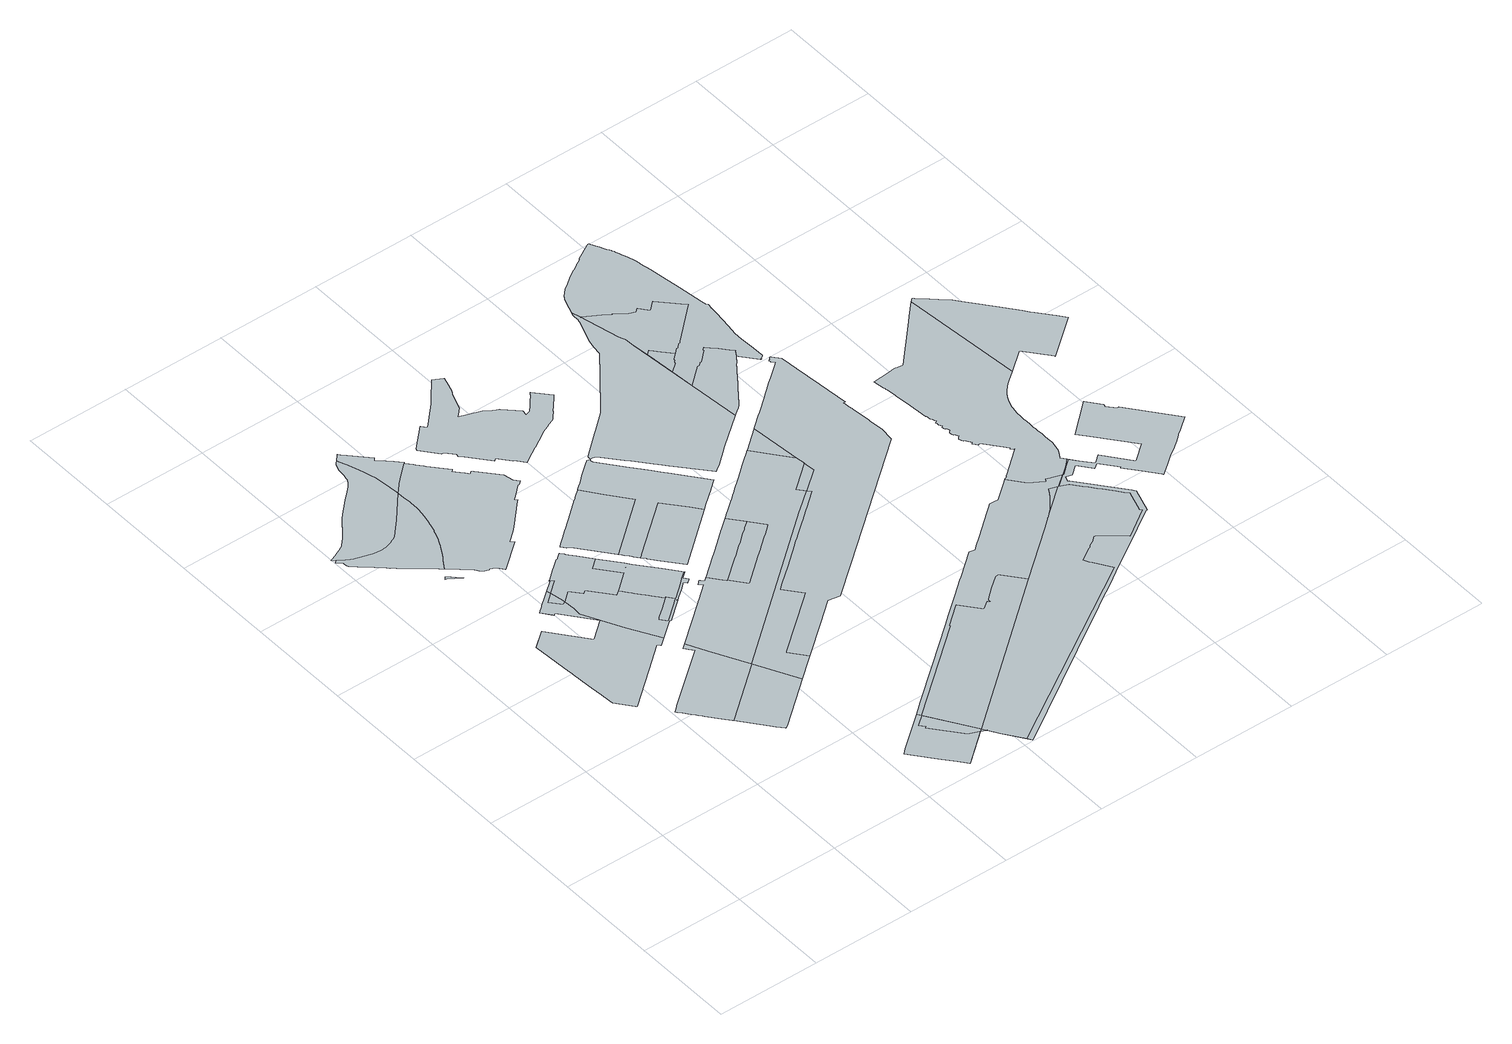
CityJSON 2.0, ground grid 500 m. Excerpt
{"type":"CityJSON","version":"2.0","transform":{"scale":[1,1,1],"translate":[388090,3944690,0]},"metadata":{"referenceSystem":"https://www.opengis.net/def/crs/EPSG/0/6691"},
"CityObjects":{
"object1":{"type":"GenericCityObject","attributes":{"function":"25","validFromType":"1","custodian":"中央区","notificationNumber":"中央区告示第72号","prefecture":"13","city":"13100"},"geometry":[{"type":"MultiSurface","lod":"1","boundaries":[[[0,1,2,3,4,5,6,7,8]]]}]},
"object2":{"type":"GenericCityObject","attributes":{"function":"5","validFromType":"1","custodian":"東京都","notificationNumber":"東京都告示第1025号","prefecture":"13","city":"13100","floorAreaRate":2},"geometry":[{"type":"MultiSurface","lod":"1","boundaries":[[[0,1,2,3,4,5,6,7,8]]]}]},
"object3":{"type":"GenericCityObject","attributes":{"function":"10","validFromType":"1","custodian":"東京都","notificationNumber":"東京都告示第1025号","prefecture":"13","city":"13100","floorAreaRate":5},"geometry":[{"type":"MultiSurface","lod":"1","boundaries":[[[9,10,11,12,13,14,15,16,17,18,19,20,21,22,23,24,25,26,27,28,29,30,31,32,33,34,35,36,37,38,39,40,41,42,43,44,45,46,47,48,49,50,51,52,53,54,55,56,57,58,59,60,61,62,63,64,65,66,67,68,69,70,71,72,73,74,75,76,77,78,79,80,81,82,83,84,85,86,87,88,89,90,91,92,93,94,95,96,97,98,99,100,101,102,103,104,105,106,107,108,109]]]}]},
"object4":{"type":"GenericCityObject","attributes":{"function":"11","validFromType":"1","custodian":"東京都","notificationNumber":"東京都告示第1025号","prefecture":"13","city":"13100","floorAreaRate":4},"geometry":[{"type":"MultiSurface","lod":"1","boundaries":[[[110,111,112,113,114,115,116,117,118,119,120,121,122,123,124,125,126,127,128,129,130,131,132,133,134,135,136,137,138,139,140,141,142,143,144,145,146,147,148,149,150,151]]]}]},
"object5":{"type":"GenericCityObject","attributes":{"function":"24","validFromType":"1","custodian":"中央区","notificationNumber":"中央区告示第72号","prefecture":"13","city":"13100"},"geometry":[{"type":"MultiSurface","lod":"1","boundaries":[[[142,143,144,145,146,152,153,151,110,111,112,113,114,115,116,117,119,120,122,123,124,126,127,128,129,130,131,132,133,134,135,136,137,138,139,140,141]]]}]},
"object6":{"type":"GenericCityObject","attributes":{"function":"24","validFromType":"1","custodian":"中央区","notificationNumber":"中央区告示第72号","prefecture":"13","city":"13100"},"geometry":[{"type":"MultiSurface","lod":"1","boundaries":[[[154,155,156,157,158,159,160,161,162,163,164,165,166,167,168,169,170,171,172,173,174,175,176]]]}]},
"object7":{"type":"GenericCityObject","attributes":{"function":"10","validFromType":"1","custodian":"東京都","notificationNumber":"東京都告示第1025号","prefecture":"13","city":"13100","floorAreaRate":5},"geometry":[{"type":"MultiSurface","lod":"1","boundaries":[[[154,155,156,157,158,159,160,161,162,163,164,165,166,167,168,169,170,171,172,173,174,175,176]]]}]},
"object8":{"type":"GenericCityObject","attributes":{"function":"10","validFromType":"1","custodian":"東京都","notificationNumber":"東京都告示第1025号","prefecture":"13","city":"13100","floorAreaRate":6},"geometry":[{"type":"MultiSurface","lod":"1","boundaries":[[[177,178,179,180,181,182,183,184,185,186,187,188,189,190,191,192,193,194,195,196,197,198,199,200,201,202,203,204,205,206,207,208,209,210,211,212,213,214,215,216,217,218,219,220,221,222,223,224,225,226,227,228,229,230,231,232,233,234,235,236,80,79,78,77,76,75,74,73,72,71,70,69,68,67,66,65,64,63,62,61,60,59,58,57,56,55,54,53,52,51,50,49,48,47,46,45,44,43,42,41,40,39,38,37,36,35,34,33]]]}]},
"object9":{"type":"GenericCityObject","attributes":{"function":"10","validFromType":"1","custodian":"東京都","notificationNumber":"東京都告示第1025号","prefecture":"13","city":"13100","floorAreaRate":5},"geometry":[{"type":"MultiSurface","lod":"1","boundaries":[[[176,175,237,238,239,240,241,242,243,244,245]]]}]},
"object10":{"type":"GenericCityObject","attributes":{"function":"24","validFromType":"1","custodian":"中央区","notificationNumber":"中央区告示第72号","prefecture":"13","city":"13100"},"geometry":[{"type":"MultiSurface","lod":"1","boundaries":[[[176,175,237,238,239,240,241,242,243,244,245]]]}]},
"object11":{"type":"GenericCityObject","attributes":{"function":"5","validFromType":"1","custodian":"東京都","notificationNumber":"東京都告示第1025号","prefecture":"13","city":"13100","floorAreaRate":4},"geometry":[{"type":"MultiSurface","lod":"1","boundaries":[[[152,153,151,150,149,148,147]]]}]},
"object12":{"type":"GenericCityObject","attributes":{"function":"5","validFromType":"1","custodian":"東京都","notificationNumber":"東京都告示第1025号","prefecture":"13","city":"13100","floorAreaRate":4},"geometry":[{"type":"MultiSurface","lod":"1","boundaries":[[[246,247,248,249,250,251,252,253,254,255,256,257,258,259,260,261,262,263,151,153,152,147,264,265,266,267,268,269,270,271,272,273]]]}]},
"object13":{"type":"GenericCityObject","attributes":{"function":"25","validFromType":"1","custodian":"江東区","notificationNumber":"江東区告示第157号","prefecture":"13","city":"13100"},"geometry":[{"type":"MultiSurface","lod":"1","boundaries":[[[274,275,276,277,278,279,280,281,282,283,284,285,286]]]}]},
"object14":{"type":"GenericCityObject","attributes":{"function":"12","validFromType":"1","custodian":"東京都","notificationNumber":"不明","prefecture":"13","city":"13100","floorAreaRate":2},"geometry":[{"type":"MultiSurface","lod":"1","boundaries":[[[274,275,276,277,278,279,280,287]]]}]},
"object15":{"type":"GenericCityObject","attributes":{"function":"11","validFromType":"1","custodian":"東京都","notificationNumber":"東京都告示第1025号","prefecture":"13","city":"13100","floorAreaRate":4},"geometry":[{"type":"MultiSurface","lod":"1","boundaries":[[[263,262,261,288,289,290,291,292,110,151]],[[268,267,266,265,264,147,146,145,144,143,142,141,293,294,295,296,297,298,299,300,301,302,303,304,305,306,307,308,309,310,311,312,313,314,315,316,317,318,319,320,321,322,323,324,325,326,327,328,329,330,331,332,333,334,335,336,337,338,339,269]]]}]},
"object16":{"type":"GenericCityObject","attributes":{"function":"6","validFromType":"1","custodian":"東京都","notificationNumber":"東京都告示第340号","prefecture":"13","city":"13100","floorAreaRate":4},"geometry":[{"type":"MultiSurface","lod":"1","boundaries":[[[340,341,328,327,326,325,324,323,322,321,320]]]}]},
"object17":{"type":"GenericCityObject","attributes":{"function":"24","validFromType":"1","custodian":"中央区","notificationNumber":"中央区告示第72号","prefecture":"13","city":"13100"},"geometry":[{"type":"MultiSurface","lod":"1","boundaries":[[[294,295,296,297,298,299,300,301,302,303,304,305,306,307,308,309,310,311,342,343,344,345,273,246,247,248,249,250,251,252,253,254,255,256,257,258,259,260,261,288,289,290,291,292,110,151,153,152,146,145,144,143,142,141]]]}]},
"object18":{"type":"GenericCityObject","attributes":{"function":"10","validFromType":"1","custodian":"東京都","notificationNumber":"東京都告示第1025号","prefecture":"13","city":"13100","floorAreaRate":5},"geometry":[{"type":"MultiSurface","lod":"1","boundaries":[[[346,347,348,349,350,351,352,353,354,355,356,357,358,359,360,361,362,363,364,365,33,32,31,30,29,28,27,26,25,24,23,22,21,20,19,18,17,16,15,14,13,12,11,10,9,109,366,367,368,369,370,371,372,373,374,375,376,377,378,379,380,381,382,383,384,385,386,387,388,389,390,391]]]}]},
"object19":{"type":"GenericCityObject","attributes":{"function":"10","validFromType":"1","custodian":"東京都","notificationNumber":"東京都告示第1025号","prefecture":"13","city":"13100","floorAreaRate":6},"geometry":[{"type":"MultiSurface","lod":"1","boundaries":[[[392,393,394,395,396,397,398,399,400,401,402,403,188,187,186,185,184,183,182,181,180,179,178,177,33,365,364,363,362,404]]]}]},
"object20":{"type":"GenericCityObject","attributes":{"function":"24","validFromType":"3","custodian":"江東区","notificationNumber":"江東区告示第184号","prefecture":"13","city":"13100"},"geometry":[{"type":"MultiSurface","lod":"1","boundaries":[[[286,285,284,283,282,281,287]]]}]},
"object21":{"type":"GenericCityObject","attributes":{"function":"10","validFromType":"1","custodian":"東京都","notificationNumber":"東京都告示第340号","prefecture":"13","city":"13100","floorAreaRate":5},"geometry":[{"type":"MultiSurface","lod":"1","boundaries":[[[405,406,407,408,409,410,411,271,270,269,339,338,337,336,335,334,333,332,331,330,329,328,341,340,320,319,318,317,316,315,314,313,312,412]]]}]},
"object22":{"type":"GenericCityObject","attributes":{"function":"11","validFromType":"1","custodian":"東京都","notificationNumber":"東京都告示第1025号","prefecture":"13","city":"13100","floorAreaRate":4},"geometry":[{"type":"MultiSurface","lod":"1","boundaries":[[[342,343,344,345,273,272,271,411,410,409,408,407,406,405,412]]]}]},
"object23":{"type":"GenericCityObject","attributes":{"function":"24","validFromType":"3","custodian":"江東区","notificationNumber":"江東区告示第184号","prefecture":"13","city":"13100"},"geometry":[{"type":"MultiSurface","lod":"1","boundaries":[[[287,281,413]]]}]},
"object24":{"type":"GenericCityObject","attributes":{"function":"6","validFromType":"1","custodian":"東京都","notificationNumber":"東京都告示第1025号","prefecture":"13","city":"13100","floorAreaRate":4},"geometry":[{"type":"MultiSurface","lod":"1","boundaries":[[[414,415,416,417,418,419,420,421,422,423,424,425,426,427,428,429,430,431,432,433,434]]]}]},
"object25":{"type":"GenericCityObject","attributes":{"function":"6","validFromType":"1","custodian":"東京都","notificationNumber":"東京都告示第1025号","prefecture":"13","city":"13100","floorAreaRate":4},"geometry":[{"type":"MultiSurface","lod":"1","boundaries":[[[435,436,437,438,439,440,441,442,443,444]]]}]},
"object26":{"type":"GenericCityObject","attributes":{"function":"10","validFromType":"1","custodian":"東京都","notificationNumber":"東京都告示第1025号","prefecture":"13","city":"13100","floorAreaRate":5},"geometry":[{"type":"MultiSurface","lod":"1","boundaries":[[[445,446,447,448,449,450,451,452,453,454,455,456,457,458,459,460,461,462,463,464,465,466,176,245,467,468]]]}]},
"object27":{"type":"GenericCityObject","attributes":{"function":"24","validFromType":"1","custodian":"中央区","notificationNumber":"中央区告示第72号","prefecture":"13","city":"13100"},"geometry":[{"type":"MultiSurface","lod":"1","boundaries":[[[469,470,471,472,473,474,475,476,477,478,479,480,481,482,483,484,485,486,487,416,417,418,419,420,421,422,423,424,425,426,427,428,429,430,431,432,433,434,488,489,490,491,492,493,494,495,439,440,441,442,443,444,496,497,498,499,500,501,502,503,504,505,506,507,508,509,510,511,512,513,514,515,516,517,518]]]}]},
"object28":{"type":"GenericCityObject","attributes":{"function":"11","validFromType":"1","custodian":"東京都","notificationNumber":"東京都告示第1025号","prefecture":"13","city":"13100","floorAreaRate":4},"geometry":[{"type":"MultiSurface","lod":"1","boundaries":[[[519,520,521,522,523,524,525,526,527,528,529,530,531,532,533,534,535,536,537]]]}]},
"object29":{"type":"GenericCityObject","attributes":{"function":"10","validFromType":"1","custodian":"東京都","notificationNumber":"東京都告示第1025号","prefecture":"13","city":"13100","floorAreaRate":5},"geometry":[{"type":"MultiSurface","lod":"1","boundaries":[[[538,539,540,541,542,543,544,545,546,547,548,549,550,551,552,553,554,555,556,519,537,557,558,559,560,561,562,563,564,565,566,567,568,569,528,527,526,570,571,572,573,574,575,576,577,578,579,580,581,582,156,155,154,176,466,465,464,583,584,585,586]]]}]},
"object30":{"type":"GenericCityObject","attributes":{"function":"24","validFromType":"1","custodian":"中央区","notificationNumber":"中央区告示第72号","prefecture":"13","city":"13100"},"geometry":[{"type":"MultiSurface","lod":"1","boundaries":[[[466,465,587,588,589,590,539,540,541,542,543,544,545,546,547,548,549,550,551,552,553,554,555,556,519,520,521,522,523,524,525,526,570,571,572,573,574,575,576,577,578,579,580,581,582,156,155,154,176]]]}]},
"object31":{"type":"GenericCityObject","attributes":{"function":"10","validFromType":"1","custodian":"東京都","notificationNumber":"東京都告示第1025号","prefecture":"13","city":"13100","floorAreaRate":6},"geometry":[{"type":"MultiSurface","lod":"1","boundaries":[[[591,592,593,594,595,596,478,479,480,481,482,483,484,485,486,487,416,415,414,434,488,489,490,491,492,493,494,495,439,438,437,436,435,444,496,497,498,597,598,599,504,505,506,507,508,509]]]}]},
"object32":{"type":"GenericCityObject","attributes":{"function":"5","validFromType":"1","custodian":"東京都","notificationNumber":"東京都告示第1025号","prefecture":"13","city":"13100","floorAreaRate":4},"geometry":[{"type":"MultiSurface","lod":"1","boundaries":[[[569,568,567,566,565,564,563,562,561,560,559,558,557,537,536,535,534,533,532,531,530,529,528]]]}]},
"object33":{"type":"GenericCityObject","attributes":{"function":"24","validFromType":"3","custodian":"江東区","notificationNumber":"江東区告示第184号","prefecture":"13","city":"13100"},"geometry":[{"type":"MultiSurface","lod":"1","boundaries":[[[600,601,602,603,604,605,606,607,608,609,610,611,612,613,614,615,616,617,618,619,620,621,622,286,287,623]]]}]},
"object34":{"type":"GenericCityObject","attributes":{"function":"10","validFromType":"1","custodian":"東京都","notificationNumber":"東京都告示第1025号","prefecture":"13","city":"13100","floorAreaRate":5},"geometry":[{"type":"MultiSurface","lod":"1","boundaries":[[[624,625,626,627,628,629,630,631,632,633,634,635,636,637,638,639,640,641,642,643,644,645,646,647,648,649,650,651,652,653,654,655,656,657,658,659,660,661,662,663,664,665,666,667,668,669,670,671,672,673,674,675,676,677,678,679,680,681,682,683,684,685,686,687,688,689,690,691,692,693,694,695,696,697]]]}]},
"object35":{"type":"GenericCityObject","attributes":{"function":"6","validFromType":"1","custodian":"東京都","notificationNumber":"東京都告示第1025号","prefecture":"13","city":"13100","floorAreaRate":4},"geometry":[{"type":"MultiSurface","lod":"1","boundaries":[[[510,511,512,513,514,515,516,517,518,469,470,471,472,473,474,475,476,477,478,596,595,594,593,592,591,509]]]}]},
"object36":{"type":"GenericCityObject","attributes":{"function":"6","validFromType":"1","custodian":"東京都","notificationNumber":"東京都告示第1025号","prefecture":"13","city":"13100","floorAreaRate":4},"geometry":[{"type":"MultiSurface","lod":"1","boundaries":[[[499,500,501,502,503,504,599,598,597,498]]]}]},
"object37":{"type":"GenericCityObject","attributes":{"function":"24","validFromType":"1","custodian":"中央区","notificationNumber":"中央区告示第72号","prefecture":"13","city":"13100"},"geometry":[{"type":"MultiSurface","lod":"1","boundaries":[[[467,468,698,699,700,701,702,703,704,705,706,707,708,709,710,711,712,713,714,715,716,717,718,719,720,721,722,723,724,725,726,727,728,729,730,731,732,733,734,735,736,737,738,739,740,741,742,743,744,745,746,747,588,587,465,466,176,245]]]}]},
"object38":{"type":"GenericCityObject","attributes":{"function":"11","validFromType":"1","custodian":"東京都","notificationNumber":"東京都告示第1025号","prefecture":"13","city":"13100","floorAreaRate":4},"geometry":[{"type":"MultiSurface","lod":"1","boundaries":[[[698,699,700,701,702,703,704,705,706,707,708,709,710,711,712,713,748,749,750,751,752,753,754,755,756,757,758,759,760,761,585,587,464,463,462,461,460,459,458,457,456,455,454,453,452,451,450,449,448,447,446,445,468]]]}]},
"object39":{"type":"GenericCityObject","attributes":{"function":"25","validFromType":"1","custodian":"江東区","notificationNumber":"江東区告示第157号","prefecture":"13","city":"13100"},"geometry":[{"type":"MultiSurface","lod":"1","boundaries":[[[762,763,764,765,766,767,768,769,770,771,772,773,774,775,776,777,778,779,780,781,782,783,784,785,786,787,274,286,622,621,620,619,618,617,616,615,614,613,612,611,610,609,608,607,606,605,604,603,602,601,600,623,788,789,790,791,792,793,794,795,796,797,798,799,800,801,802,803,804,805,806,807]]]}]},
"object40":{"type":"GenericCityObject","attributes":{"function":"24","validFromType":"3","custodian":"江東区","notificationNumber":"江東区告示第184号","prefecture":"13","city":"13100"},"geometry":[{"type":"MultiSurface","lod":"1","boundaries":[[[808,809,810,811,812,813,814,815,816,817,818,819,820,821,822,823,824,825,826,827,828,829,830,831,832,833,834,806,789,835,836,837,838,839,840,623,287,413,841,842,843,844]]]}]},
"object41":{"type":"GenericCityObject","attributes":{"function":"24","validFromType":"1","custodian":"中央区","notificationNumber":"中央区告示第72号","prefecture":"13","city":"13100"},"geometry":[{"type":"MultiSurface","lod":"1","boundaries":[[[845,846,847,848,849,850,851,852,853,854,855,856,857,858,859,860,861,862,863,864,865,866,867,868,869,870,871,872,873,874,875,876,877,878,879,880,881,882,883,884,885,886,887,888,889,890,891,892,893,894,895,896,897,898,899,900,901,902,903,904,905,906,907,908]]]}]},
"object42":{"type":"GenericCityObject","attributes":{"function":"6","validFromType":"1","custodian":"東京都","notificationNumber":"東京都告示第1025号","prefecture":"13","city":"13100","floorAreaRate":4},"geometry":[{"type":"MultiSurface","lod":"1","boundaries":[[[856,857,858,859,860,861,862,863,864,865,866,867,868,869,870,871,872,873,874,875,876,877,878,879,880,881,882,883,884,885,886,887,888,889,890,891,892,893,894,895,896,909,910,911,912,913,914,915,916,917,845,846,847,848,849,850,918]]]}]},
"object43":{"type":"GenericCityObject","attributes":{"function":"10","validFromType":"1","custodian":"東京都","notificationNumber":"東京都告示第1025号","prefecture":"13","city":"13100","floorAreaRate":6},"geometry":[{"type":"MultiSurface","lod":"1","boundaries":[[[919,920,921,909,896,897,898,899,900,901,922,923,924]]]}]},
"object44":{"type":"GenericCityObject","attributes":{"function":"6","validFromType":"1","custodian":"東京都","notificationNumber":"東京都告示第1025号","prefecture":"13","city":"13100","floorAreaRate":4},"geometry":[{"type":"MultiSurface","lod":"1","boundaries":[[[924,923,922,901,902,903,904,905,906,907,908]]]}]},
"object45":{"type":"GenericCityObject","attributes":{"function":"11","validFromType":"1","custodian":"東京都","notificationNumber":"東京都告示第1025号","prefecture":"13","city":"13100","floorAreaRate":4},"geometry":[{"type":"MultiSurface","lod":"1","boundaries":[[[587,585,584,583,464]]]}]},
"object46":{"type":"GenericCityObject","attributes":{"function":"10","validFromType":"1","custodian":"東京都","notificationNumber":"東京都告示第1025号","prefecture":"13","city":"13100","floorAreaRate":5},"geometry":[{"type":"MultiSurface","lod":"1","boundaries":[[[917,916,915,914,913,912,911,910,909,921,920,919]]]}]},
"object47":{"type":"GenericCityObject","attributes":{"function":"5","validFromType":"1","custodian":"東京都","notificationNumber":"東京都告示第1025号","prefecture":"13","city":"13100","floorAreaRate":4},"geometry":[{"type":"MultiSurface","lod":"1","boundaries":[[[588,589,590,539,538,586]]]}]},
"object48":{"type":"GenericCityObject","attributes":{"function":"10","validFromType":"1","custodian":"東京都","notificationNumber":"東京都告示第1025号","prefecture":"13","city":"13100","floorAreaRate":5},"geometry":[{"type":"MultiSurface","lod":"1","boundaries":[[[586,585,761,760]]]}]},
"object49":{"type":"GenericCityObject","attributes":{"function":"12","validFromType":"1","custodian":"東京都","notificationNumber":"不明","prefecture":"13","city":"13100","floorAreaRate":2},"geometry":[{"type":"MultiSurface","lod":"1","boundaries":[[[925,926,927,928,929,930,931,932,933,934,935,936,937,938,939,940,941,942,943,944,945,946,947,948,949,950,951,952,953,954,955,956,957,958,959,960,961,962,963,964,965,966,967,968,969,970,971,972,973,974,975,976,977,978,979,980,981,982,983,984,985,986,987,988,989,990,991,992,993,994,995,996,997,998,999,1000,1001,1002,1003,1004,1005,1006,1007,1008,1009,768,769,770,771,772,773,774,775,776,777,778,779,780,781,782,783,784,785,786,787,274,287,788,1010,1011,1012,1013,1014,1015,1016,1017,1018,1019,1020,1021,1022,1023,1024,1025,1026,1027,1028,1029,1030,1031,1032,1033,1034,1035,1036,1037,1038,1039,1040,1041,1042,1043,1044,1045,1046,1047]]]}]},
"object50":{"type":"GenericCityObject","attributes":{"function":"25","validFromType":"1","custodian":"江東区","notificationNumber":"江東区告示第157号","prefecture":"13","city":"13100"},"geometry":[{"type":"MultiSurface","lod":"1","boundaries":[[[1048,1049,1050,1051,1052,1053,1054,1055,1056,1057,1058,1059,1060,1061,1062,1063,1064,807,806,834,833,832,831,830,829,828,827,826,825,824,823,822,821,820,819,818,817,816,815,814,813,812,811,810,809,808,844,1065,1066,1067,1068,1069,1070,1071,1072,1073,1074,1075,1076,1077,1078,1079,1080,1081,1082,1083,1084,1085,1086,1087,1088,1089,1090,1091,1092,1093,1094,1095,1096,1097,1098,1099,1100,1101,1102,1103,1104,1105,1106,1107,1108,1109,1110,1111,1112,1113,1114,1115,1116,1117,1118,1119]],[[840,839,838,837,836,835,789,788,623]],[[841,413,842]]]}]},
"object51":{"type":"GenericCityObject","attributes":{"function":"10","validFromType":"1","custodian":"東京都","notificationNumber":"東京都告示第1025号","prefecture":"13","city":"13100","floorAreaRate":5},"geometry":[{"type":"MultiSurface","lod":"1","boundaries":[[[1120,1121,1122,917,919,1123,1124,1125,1126,1127]]]}]},
"object52":{"type":"GenericCityObject","attributes":{"function":"6","validFromType":"1","custodian":"東京都","notificationNumber":"東京都告示第1025号","prefecture":"13","city":"13100","floorAreaRate":4},"geometry":[{"type":"MultiSurface","lod":"1","boundaries":[[[1128,1129,1130,1131,1132,1133,1134,1135,1136,1137,1138,1139,1140,1141,1142,1143,924,908,1144,1145,1146,1147,1148,1149,1150,1151,1152,1153,1154,1155,1156,1157]]]}]},
"object53":{"type":"GenericCityObject","attributes":{"function":"5","validFromType":"1","custodian":"東京都","notificationNumber":"東京都告示第1025号","prefecture":"13","city":"13100","floorAreaRate":4},"geometry":[{"type":"MultiSurface","lod":"1","boundaries":[[[714,715,716,717,718,719,720,721,722,723,724,725,726,727,728,729,730,731,732,733,734,735,736,737,738,739,740,741,742,743,744,745,746,747,588,586,760,759,758,757,756,755,754,753,752,751,750,749,748,713]]]}]},
"object54":{"type":"GenericCityObject","attributes":{"function":"12","validFromType":"1","custodian":"東京都","notificationNumber":"不明","prefecture":"13","city":"13100","floorAreaRate":2},"geometry":[{"type":"MultiSurface","lod":"1","boundaries":[[[1158,1159,1160,1161,1162,1163,1164,1165,1166,1167,1168,1169,1170,1171,1172,925,1047,1173,1174,1175,1176,1177]],[[1059,1060,1178,1061,1179,1062,1013,1012,1011,1010,788,287,843,1065,1066,1067,1068,1069,1070,1071,1072,1073,1074,1075,1076,1077,1078,1079,1080,1081,1082,1083,1084,1085,1086,1087,1088,1089,1090,1091,1092,1093,1094,1095,1096,1097,1098,1099,1100,1101,1102,1103]]]}]},
"object55":{"type":"GenericCityObject","attributes":{"function":"6","validFromType":"1","custodian":"東京都","notificationNumber":"東京都告示第1025号","prefecture":"13","city":"13100","floorAreaRate":4},"geometry":[{"type":"MultiSurface","lod":"1","boundaries":[[[1180,1181,1182,1183,1184,1185,1186,1187,1188,1189,1190,918,850,849,848,847,846,845,917,1122,1121,1120,1127,1191,1192,1193,1194,1195,1196]]]}]},
"object56":{"type":"GenericCityObject","attributes":{"function":"24","validFromType":"1","custodian":"中央区","notificationNumber":"中央区告示第72号","prefecture":"13","city":"13100"},"geometry":[{"type":"MultiSurface","lod":"1","boundaries":[[[1144,1145,1146,1147,1148,1149,1150,1151,1152,1153,1154,1155,1156,1157,1197,1198,1199,1200,1201,1202,1203,1204,1205,1206,1207,1208,1209,1210,1211,1212,1213,1214,1215,1216,1217,1218,1219,1220,1221,1222,1223,1224,1225,1226,1227,1228,1229,1230,1231,1232,1233,1234,1235,1236,1237,1238,1239,1240,1241,1242,1243,1244,1245,1246,1247,1248,1249,1250,1251,1252,1253,1254,1255,1256,1257,1258,1259,1260,1261,1262,1263,1264,1265,1266,1267,1268,1269,1270,1271,1272,1273,1274,1275,1276,1277,1278,1279,1280,1281,1282,1283,1284,1285,1286,1287,852,851,850,849,848,847,846,845,908]]]}]},
"object57":{"type":"GenericCityObject","attributes":{"function":"10","validFromType":"1","custodian":"東京都","notificationNumber":"東京都告示第1025号","prefecture":"13","city":"13100","floorAreaRate":6},"geometry":[{"type":"MultiSurface","lod":"1","boundaries":[[[1288,1196,1195,1194,1193,1192,1191,1127,1126,1125,1124,1123,919,924,1143,1142,1141,1140,1139,1138,1137,1289,1290,1291,1217,1218,1219,1220,1221]]]}]},
"object58":{"type":"GenericCityObject","attributes":{"function":"5","validFromType":"1","custodian":"東京都","notificationNumber":"東京都告示第1025号","prefecture":"13","city":"13100","floorAreaRate":4},"geometry":[{"type":"MultiSurface","lod":"1","boundaries":[[[1197,1198,1199,1200,1201,1202,1203,1204,1205,1206,1207,1208,1209,1210,1211,1212,1213,1214,1215,1216,1217,1291,1290,1289,1137,1136,1135,1134,1133,1132,1131,1130,1129,1128,1157]]]}]}
},
"vertices":[
[333,2258,0],[318,2272,0],[311,2278,0],[301,2288,0],[292,2276,0],[294,2275,0],[297,2273,0],[353,2238,0],[356,2236,0],
[355,2371,0],[362,2381,0],[366,2386,0],[384,2414,0],[393,2431,0],[403,2449,0],[410,2461,0],[424,2491,0],[436,2521,0],[439,2533,0],[440,2534,0],[446,2554,0],[452,2573,0],[453,2577,0],[457,2590,0],[463,2617,0],[469,2650,0],[473,2682,0],[474,2715,0],[474,2724,0],[474,2738,0],[473,2761,0],[473,2762,0],[471,2802,0],[471,2804,0],[364,2683,0],[315,2630,0],[310,2624,0],[306,2620,0],[301,2616,0],[297,2613,0],[293,2609,0],[288,2606,0],[283,2603,0],[278,2600,0],[274,2597,0],[268,2595,0],[263,2592,0],[258,2590,0],[253,2588,0],[248,2586,0],[242,2584,0],[237,2583,0],[231,2581,0],[226,2580,0],[220,2579,0],[214,2579,0],[209,2578,0],[203,2578,0],[198,2578,0],[192,2578,0],[186,2578,0],[181,2579,0],[175,2579,0],[169,2580,0],[164,2581,0],[149,2586,0],[102,2599,0],[86,2605,0],[82,2605,0],[79,2606,0],[75,2607,0],[72,2609,0],[69,2610,0],[66,2612,0],[62,2613,0],[59,2615,0],[56,2617,0],[53,2619,0],[51,2621,0],[48,2624,0],[17,2647,0],[6,2635,0],[15,2627,0],[20,2623,0],[22,2621,0],[25,2619,0],[29,2616,0],[29,2610,0],[29,2606,0],[29,2600,0],[29,2597,0],[30,2594,0],[31,2591,0],[32,2590,0],[33,2588,0],[34,2586,0],[36,2583,0],[38,2581,0],[61,2560,0],[75,2547,0],[148,2479,0],[159,2470,0],[164,2466,0],[165,2467,0],[180,2455,0],[179,2453,0],[255,2390,0],[258,2387,0],[312,2341,0],[327,2328,0],
[567,1957,0],[525,1923,0],[523,1922,0],[511,1912,0],[496,1901,0],[492,1897,0],[472,1882,0],[462,1873,0],[496,1831,0],[500,1826,0],[508,1832,0],[586,1735,0],[628,1683,0],[536,1609,0],[398,1780,0],[326,1722,0],[320,1717,0],[333,1517,0],[333,1510,0],[335,1483,0],[337,1449,0],[341,1392,0],[342,1384,0],[346,1323,0],[350,1266,0],[351,1258,0],[411,1184,0],[415,1179,0],[589,1320,0],[714,1421,0],[726,1406,0],[762,1436,0],[680,1583,0],[585,1768,0],[586,1775,0],[588,1808,0],[587,1841,0],[585,1863,0],[571,1852,0],[529,1904,0],[570,1936,0],[572,1938,0],
[584,1873,0],[579,1906,0],
[852,1263,0],[852,1264,0],[806,1354,0],[784,1336,0],[798,1318,0],[815,1297,0],[543,1078,0],[540,1075,0],[515,1055,0],[521,1048,0],[528,1040,0],[558,1002,0],[570,987,0],[573,984,0],[576,979,0],[588,965,0],[590,963,0],[592,959,0],[628,915,0],[647,891,0],[666,867,0],[669,863,0],[943,1087,0],
[470,2816,0],[464,2885,0],[462,2903,0],[457,2936,0],[450,2968,0],[445,2987,0],[434,3024,0],[430,3035,0],[419,3066,0],[417,3071,0],[402,3108,0],[398,3117,0],[391,3110,0],[383,3100,0],[379,3093,0],[371,3070,0],[370,3063,0],[369,3054,0],[367,3032,0],[365,3019,0],[363,3010,0],[361,3003,0],[359,2997,0],[357,2992,0],[354,2986,0],[349,2979,0],[338,2967,0],[337,2965,0],[326,2954,0],[313,2943,0],[276,2910,0],[251,2886,0],[249,2883,0],[248,2882,0],[238,2873,0],[228,2864,0],[210,2844,0],[198,2831,0],[187,2818,0],[140,2757,0],[130,2744,0],[114,2726,0],[112,2724,0],[105,2716,0],[95,2707,0],[91,2703,0],[88,2700,0],[85,2697,0],[83,2696,0],[82,2695,0],[75,2691,0],[75,2690,0],[73,2689,0],[40,2675,0],[31,2671,0],[26,2669,0],[8,2661,0],[1,2658,0],[5,2656,0],[11,2652,0],
[764,745,0],[781,725,0],[805,694,0],[808,694,0],[809,694,0],[818,700,0],[1000,847,0],[1001,848,0],[1047,885,0],
[798,2050,0],[776,2076,0],[769,2086,0],[767,2089,0],[767,2090,0],[753,2107,0],[732,2090,0],[730,2088,0],[723,2082,0],[722,2083,0],[721,2084,0],[720,2084,0],[718,2083,0],[682,2054,0],[671,2045,0],[620,2004,0],[634,1987,0],[574,1939,0],[619,1890,0],[636,1905,0],[679,1853,0],[694,1865,0],[778,1762,0],[797,1777,0],[805,1784,0],[885,1848,0],[801,1951,0],[847,1989,0],
[1276,424,0],[1107,288,0],[1084,269,0],[1102,246,0],[1183,145,0],[1224,94,0],[1258,53,0],[1412,179,0],[1363,199,0],[1251,338,0],[1257,343,0],[1238,366,0],[1288,406,0],
[1424,188,0],
[618,2002,0],[617,2001,0],[617,2000,0],[617,1999,0],[618,1998,0],[844,1502,0],[845,1503,0],[854,1500,0],[951,1578,0],[947,1583,0],[950,1586,0],[953,1582,0],[959,1586,0],[962,1589,0],[1010,1627,0],[1038,1650,0],[1050,1636,0],[1059,1644,0],[1059,1645,0],[1063,1648,0],[1063,1647,0],[1069,1653,0],[1053,1672,0],[1083,1696,0],[1081,1698,0],[1048,1672,0],[1045,1669,0],[1042,1666,0],[1039,1664,0],[1026,1653,0],[956,1596,0],[953,1594,0],[952,1594,0],[947,1590,0],[920,1568,0],[846,1508,0],[842,1505,0],[817,1538,0],[825,1545,0],[866,1578,0],[921,1622,0],[918,1626,0],[904,1643,0],[884,1668,0],[877,1677,0],[868,1689,0],[867,1689,0],[866,1691,0],[838,1725,0],[833,1732,0],[822,1745,0],[808,1763,0],
[950,1596,0],[927,1627,0],
[1022,1772,0],[1012,1783,0],[943,1869,0],[924,1893,0],
[886,2575,0],[877,2622,0],[796,2715,0],[788,2723,0],[781,2717,0],[777,2713,0],[761,2732,0],[748,2747,0],[745,2750,0],[726,2773,0],[729,2775,0],[734,2780,0],[663,2864,0],[658,2871,0],[635,2898,0],[630,2904,0],[605,2934,0],[542,2876,0],[511,2849,0],[486,2821,0],[347,2311,0],[378,2285,0],[386,2278,0],[423,2246,0],[422,2246,0],[432,2228,0],[448,2214,0],[468,2207,0],[473,2213,0],[483,2205,0],[500,2198,0],[522,2169,0],[655,2275,0],[642,2291,0],[689,2328,0],[709,2349,0],[820,2462,0],[826,2468,0],[816,2479,0],[825,2486,0],[833,2491,0],[863,2518,0],[863,2519,0],[888,2541,0],[891,2538,0],[906,2551,0],
[578,2968,0],[573,2973,0],[555,2991,0],[550,2996,0],[521,3025,0],[524,3028,0],[531,3035,0],[451,3118,0],[434,3138,0],[426,3146,0],[420,3140,0],[402,3121,0],[608,2937,0],
[1002,1756,0],[975,1789,0],[972,1793,0],[963,1804,0],[939,1833,0],[929,1845,0],[911,1869,0],[1022,1771,0],
[1436,169,0],
[1203,2169,0],[1120,2275,0],[1057,2362,0],[1053,2359,0],[1027,2337,0],[1019,2331,0],[1015,2328,0],[1005,2320,0],[939,2265,0],[871,2209,0],[869,2208,0],[858,2199,0],[824,2171,0],[796,2148,0],[783,2137,0],[783,2136,0],[782,2134,0],[783,2132,0],[798,2114,0],[812,2105,0],[937,1951,0],
[1345,1994,0],[1263,2094,0],[1013,1890,0],[1008,1886,0],[997,1876,0],[1013,1857,0],[1013,1856,0],[1049,1811,0],[1119,1726,0],[1385,1944,0],
[1096,1052,0],[1101,1057,0],[1102,1058,0],[1363,1268,0],[1385,1286,0],[1366,1311,0],[1320,1369,0],[1347,1391,0],[1431,1459,0],[1463,1485,0],[1532,1541,0],[1551,1556,0],[1567,1568,0],[1586,1584,0],[1638,1625,0],[1658,1642,0],[1697,1674,0],[1717,1689,0],[1795,1752,0],[1781,1769,0],[1691,1698,0],[1685,1693,0],[1137,958,0],[1158,975,0],
[1204,2475,0],[1203,2475,0],[1201,2476,0],[1198,2476,0],[1197,2476,0],[1195,2475,0],[1193,2474,0],[1182,2465,0],[1173,2458,0],[1131,2424,0],[1112,2409,0],[1110,2406,0],[1109,2404,0],[1082,2382,0],[1080,2380,0],[1078,2379,0],[1075,2377,0],[1065,2369,0],[1057,2363,0],[939,1949,0],[939,1948,0],[948,1938,0],[954,1930,0],[960,1923,0],[974,1905,0],[977,1901,0],[979,1899,0],[1410,1965,0],[1437,1986,0],[1459,2004,0],[1464,2007,0],[1471,2013,0],[1477,2018,0],[1482,2022,0],[1528,2060,0],[1408,2212,0],[1407,2212,0],[1407,2213,0],[1388,2236,0],[1365,2264,0],[1346,2287,0],[1297,2348,0],[1290,2357,0],[1210,2455,0],[1210,2457,0],[1210,2470,0],[1211,2471,0],[1208,2474,0],[1206,2473,0],[1205,2474,0],
[1416,1846,0],[1364,1805,0],[1361,1803,0],[1318,1768,0],[1287,1743,0],[1248,1711,0],[1229,1696,0],[1130,1616,0],[1174,1561,0],[1186,1547,0],[1289,1630,0],[1308,1645,0],[1351,1680,0],[1367,1692,0],[1412,1729,0],[1433,1745,0],[1441,1752,0],[1466,1772,0],[1472,1777,0],
[1830,2009,0],[1747,2112,0],[1742,2109,0],[1738,2106,0],[1704,2079,0],[1680,2060,0],[1649,2035,0],[1648,2034,0],[1594,1990,0],[1567,1968,0],[1541,1947,0],[1536,1943,0],[1510,1922,0],[1504,1917,0],[1497,1912,0],[1468,1888,0],[1432,1860,0],[1431,1859,0],[1424,1853,0],[1500,1743,0],[1509,1732,0],[1527,1710,0],[1530,1706,0],[1502,1683,0],[1486,1670,0],[1468,1656,0],[1437,1631,0],[1421,1618,0],[1410,1609,0],[1379,1584,0],[1244,1474,0],[1193,1539,0],[1125,1613,0],[1117,1606,0],[1111,1601,0],[1099,1616,0],[1096,1619,0],[1090,1614,0],[1086,1610,0],[1086,1611,0],[1077,1603,0],[1092,1585,0],[1015,1523,0],[1012,1520,0],[1009,1518,0],[1753,1804,0],[1767,1816,0],[1880,1907,0],[1875,1953,0],
[1885,1851,0],[1853,2199,0],[1812,2166,0],[1750,2115,0],
[1293,2243,0],[1270,2270,0],[1240,2308,0],[1234,2303,0],[1226,2297,0],[1195,2337,0],[1425,2045,0],[1348,2140,0],[1338,2153,0],
[2076,872,0],[2074,874,0],[2072,875,0],[2069,876,0],[2066,876,0],[2063,876,0],[2060,876,0],[2057,875,0],[2053,874,0],[1999,831,0],[1948,788,0],[1943,781,0],[1943,775,0],[1943,770,0],[1945,764,0],[1932,780,0],[1895,751,0],[1821,843,0],[1759,793,0],[1755,791,0],[1744,779,0],[1721,760,0],[1723,758,0],[2149,781,0],
[1012,3258,0],[991,3233,0],[960,3196,0],[919,3146,0],[876,3102,0],[847,3072,0],[818,3043,0],[797,3066,0],[698,2971,0],[697,2962,0],[761,2883,0],[772,2880,0],[805,2840,0],[805,2828,0],[822,2809,0],[842,2783,0],[873,2748,0],[903,2713,0],[914,2723,0],[942,2689,0],[963,2665,0],[965,2667,0],[1002,2622,0],[1022,2635,0],[1049,2651,0],[1079,2670,0],[1084,2673,0],[1155,2716,0],[1156,2717,0],[1162,2720,0],[1168,2724,0],[1174,2727,0],[1182,2731,0],[1189,2734,0],[1208,2743,0],[1214,2746,0],[1240,2757,0],[1242,2759,0],[1245,2760,0],[1247,2762,0],[1249,2763,0],[1259,2776,0],[1275,2794,0],[1286,2808,0],[1290,2812,0],[1344,2876,0],[1317,2905,0],[1279,2947,0],[1260,2922,0],[1253,2914,0],[1235,2893,0],[1218,2873,0],[1215,2870,0],[1206,2860,0],[1199,2856,0],[1179,2849,0],[1184,2877,0],[1117,2944,0],[1114,2945,0],[1111,2946,0],[1108,2948,0],[1106,2949,0],[1104,2950,0],[1090,2958,0],[1066,2973,0],[1057,2981,0],[954,3016,0],[962,3025,0],[992,3055,0],[1024,3139,0],[1028,3145,0],[1034,3154,0],[1045,3193,0],[1057,3234,0],
[1321,1107,0],[1429,1193,0],[1486,1182,0],[1642,1308,0],[2249,1798,0],[2257,1871,0],[2251,1941,0],[2250,1950,0],[2242,2042,0],[2242,2044,0],[2241,2047,0],[2241,2050,0],[2240,2053,0],[2239,2060,0],[2238,2067,0],[2237,2091,0],[2245,2092,0],[2231,2240,0],[2218,2377,0],[2211,2445,0],[2210,2462,0],[2180,2499,0],[2178,2499,0],[2176,2499,0],[2171,2494,0],[2172,2493,0],[2169,2491,0],[2170,2489,0],[2166,2487,0],[2165,2488,0],[2162,2485,0],[2161,2484,0],[2165,2478,0],[2161,2474,0],[2174,2459,0],[2169,2454,0],[2159,2446,0],[2150,2439,0],[2099,2398,0],[2076,2380,0],[2075,2379,0],[2051,2360,0],[2041,2352,0],[2040,2351,0],[2018,2333,0],[2017,2332,0],[2001,2319,0],[1932,2263,0],[1923,2256,0],[1854,2201,0],
[2236,2091,0],[2130,2076,0],[2107,2072,0],[2091,2069,0],[2073,2060,0],[2066,2055,0],[2058,2050,0],[2050,2044,0],[2030,2028,0],[2012,2013,0],[1996,2000,0],[1908,1930,0],[1900,1923,0],[1882,1908,0],
[2649,1192,0],[2615,1202,0],[2608,1204,0],[2589,1211,0],[2581,1199,0],[2514,1241,0],[2456,1313,0],[2438,1298,0],[2357,1233,0],[2345,1234,0],[2316,1237,0],[2299,1223,0],[2276,1205,0],[2152,1105,0],[2138,1094,0],[2132,1089,0],[2118,1077,0],[2092,1056,0],[2065,1062,0],[1943,963,0],[1925,949,0],[1857,893,0],[1762,817,0],[1706,771,0],[1510,613,0],[1333,471,0],[2315,916,0],[2397,982,0],[2432,1010,0],[2436,1013,0],[2440,1017,0],[2444,1021,0],[2448,1024,0],[2450,1025,0],[2463,1037,0],[2473,1046,0],[2485,1058,0],[2495,1069,0],[2503,1078,0],[2512,1089,0],[2519,1098,0],[2529,1113,0],[2545,1136,0],[2559,1158,0],[2600,1143,0],[2658,1189,0],
[2467,615,0],[2417,695,0],[2409,707,0],[2398,725,0],[2395,729,0],[2455,768,0],[2460,771,0],[2466,774,0],[2473,780,0],[2482,786,0],[2501,797,0],[2505,800,0],[2509,804,0],[2522,817,0],[2527,814,0],[2631,734,0],[2638,723,0],[2777,815,0],[2769,826,0],[2801,929,0],[2794,938,0],[2765,975,0],[2730,1018,0],[2723,1027,0],[2693,1064,0],[2686,1072,0],[2642,1126,0],[2351,944,0],[2315,915,0],[2295,898,0],[2255,866,0],[2191,814,0],[2150,781,0],[1440,167,0],[1439,165,0],[1468,117,0],[1532,26,0],
[1788,2906,0],[1784,2954,0],[1776,2974,0],[1771,2990,0],[1762,3022,0],[1759,3032,0],[1723,3187,0],[1716,3218,0],[1712,3207,0],[1710,3191,0],[1710,3180,0],[1710,3177,0],[1710,3174,0],[1708,3163,0],[1707,3156,0],[1687,3101,0],[1664,3036,0],[1655,3001,0],[1649,2953,0],[1645,2947,0],[1639,2940,0],[1580,2866,0],[1570,2853,0],[1535,2809,0],[1507,2773,0],[1495,2757,0],[1435,2681,0],[1433,2679,0],[1428,2673,0],[1424,2669,0],[1341,2598,0],[1326,2585,0],[1228,2502,0],[1219,2494,0],[1217,2492,0],[1216,2490,0],[1215,2487,0],[1216,2484,0],[1216,2481,0],[1216,2480,0],[1214,2479,0],[1217,2475,0],[1219,2477,0],[1222,2476,0],[1225,2475,0],[1234,2473,0],[1241,2472,0],[1254,2457,0],[1319,2381,0],[1327,2372,0],[1377,2313,0],[1378,2313,0],[1397,2290,0],[1420,2262,0],[1439,2240,0],[1439,2239,0],[1440,2239,0],[1568,2092,0],[1588,2108,0],[1590,2109,0],[1604,2120,0],[1679,2181,0],[1687,2188,0],[1843,2310,0],
[1464,2385,0],[1449,2402,0],[1446,2406,0],[1421,2435,0],[1412,2445,0],[1405,2454,0],[1387,2475,0],[1776,2806,0],[1796,2823,0],[1726,3174,0],
[1809,2678,0],[1655,2546,0],[1465,2385,0],[1554,2335,0],[1736,2491,0],[1820,2562,0],
[2839,2398,0],[2823,2384,0],[2776,2335,0],[2754,2311,0],[2571,2119,0],[2568,2119,0],[2561,2120,0],[2546,2122,0],[2536,2124,0],[2526,2125,0],[2503,2122,0],[2413,2113,0],[2419,2084,0],[2420,2066,0],[2422,2061,0],[2423,2054,0],[2424,2048,0],[2426,2047,0],[2431,1996,0],[2431,1992,0],[2431,1991,0],[2439,1909,0],[2447,1817,0],[2449,1817,0],[2451,1795,0],[2458,1785,0],[2460,1776,0],[2464,1768,0],[2453,1761,0],[2454,1758,0],[2455,1751,0],[2455,1742,0],[2464,1728,0],[2457,1724,0],[2456,1721,0],[2457,1713,0],[2460,1708,0],[2462,1708,0],[2463,1709,0],[2473,1691,0],[2471,1691,0],[2470,1690,0],[2471,1688,0],[2465,1684,0],[2462,1681,0],[2461,1679,0],[2460,1678,0],[2461,1669,0],[2462,1663,0],[2465,1658,0],[2466,1658,0],[2467,1659,0],[2479,1638,0],[2478,1637,0],[2473,1634,0],[2465,1626,0],[2465,1623,0],[2466,1623,0],[2467,1619,0],[2466,1619,0],[2466,1615,0],[2470,1611,0],[2469,1609,0],[2472,1606,0],[2474,1604,0],[2475,1604,0],[2495,1573,0],[2494,1572,0],[2489,1568,0],[2506,1545,0],[2510,1549,0],[2509,1551,0],[2513,1553,0],[2533,1528,0],[2596,1451,0],[2590,1446,0],[2601,1433,0],[2607,1437,0],[2609,1435,0],[2594,1423,0],[2477,1329,0],[2476,1328,0],[2477,1326,0],[2465,1316,0],[2462,1318,0],[2681,1207,0],[2696,1219,0],[2720,1241,0],[2732,1253,0],[2714,1277,0],[2727,1295,0],[2731,1302,0],[2737,1314,0],[2741,1326,0],[2744,1338,0],[2747,1352,0],[2748,1365,0],[2749,1372,0],[2749,1397,0],[2749,1416,0],[2749,1438,0],[2748,1461,0],[2748,1479,0],[2748,1481,0],[2748,1496,0],[2748,1515,0],[2748,1534,0],[2748,1556,0],[2749,1578,0],[2750,1600,0],[2752,1617,0],[2755,1631,0],[2758,1646,0],[2762,1659,0],[2767,1672,0],[2773,1685,0],[2782,1701,0],[2793,1718,0],[2804,1732,0],[2819,1747,0],[2831,1760,0],[2846,1772,0],[2893,1809,0],
[3097,1366,0],[3088,1366,0],[3055,1406,0],[3059,1415,0],[3057,1418,0],[3006,1482,0],[2854,1348,0],[2883,1311,0],[3028,1132,0],[2947,1066,0],[2847,1190,0],[2808,1159,0],[2807,1160,0],[2763,1214,0],[2738,1246,0],[2707,1221,0],[2665,1186,0],[1548,4,0],[1567,17,0],[1704,105,0],[1780,154,0],[1864,208,0],[1975,280,0],[2020,309,0],[2034,318,0],[2065,338,0],[2079,347,0],[2131,381,0],[2196,422,0],[2269,469,0],[2290,483,0],[2319,502,0],[2370,534,0],[2419,566,0],[2455,590,0],[2461,594,0],[2492,614,0],[2508,624,0],[2558,656,0],[2617,694,0],[2691,742,0],[2791,806,0],[2792,803,0],[2794,804,0],[2831,924,0],[2820,938,0],[2656,1142,0],[2649,1144,0],[2652,1153,0],[2653,1155,0],[2653,1156,0],[2659,1171,0],[2687,1162,0],[2735,1201,0],[2786,1137,0],[2811,1156,0],[2875,1076,0],[2872,1074,0],[2869,1072,0],[2926,1001,0],[2979,936,0],[2983,931,0],[2990,936,0],[3028,966,0],[3072,1001,0],[3120,1032,0],[3138,1047,0],[3143,1050,0],[3177,1078,0],[3181,1082,0],[3205,1100,0],[3268,1150,0],
[1850,2805,0],[1829,2827,0],[1817,2841,0],[1850,2712,0],[1853,2721,0],[1862,2728,0],[1862,2736,0],[1890,2760,0],
[2091,2617,0],[2092,2618,0],[2093,2620,0],[2076,2638,0],[2063,2650,0],[2054,2662,0],[2045,2672,0],[2021,2698,0],[2016,2703,0],[2004,2716,0],[1993,2706,0],[1993,2700,0],[1941,2652,0],[1934,2652,0],[1922,2641,0],[1911,2639,0],[1862,2326,0],[1881,2340,0],[1894,2350,0],[1937,2409,0],[1952,2429,0],[1977,2462,0],[1991,2481,0],[1996,2487,0],[2020,2521,0],[2032,2536,0],[2043,2551,0],[2043,2552,0],[2047,2555,0],[2075,2591,0],
[3248,1962,0],[3237,1975,0],[3191,2033,0],[3190,2034,0],[3179,2048,0],[3159,2074,0],[3090,2161,0],[3037,2227,0],[3001,2273,0],[2977,2304,0],[2963,2316,0],[2935,2342,0],[2908,2366,0],[2863,2408,0],[2856,2414,0],[2995,1888,0],[2996,1889,0],[3089,1772,0],[3089,1771,0],[3279,1922,0],[2802,1166,0],[2740,1243,0],
[2098,2981,0],[2018,3066,0],[1977,3027,0],[1941,3071,0],[1923,3057,0],[1896,3068,0],[1848,3105,0],[1842,3110,0],[1841,3107,0],[1804,3131,0],[1731,3174,0],[1913,2781,0],[1918,2780,0],[1936,2797,0],[1944,2798,0],[1950,2804,0],[2118,2959,0],
[2081,2583,0],[2138,2511,0],[2141,2511,0],[2144,2513,0],[2142,2515,0],[2146,2518,0],[2147,2518,0],[2150,2520,0],[2151,2519,0],[2157,2524,0],[2159,2526,0],[2161,2529,0],[2160,2538,0],[2159,2587,0],[2158,2622,0],[2157,2660,0],[2156,2701,0],[2163,2755,0],[2169,2801,0],[2175,2848,0],[2179,2883,0],[2179,2884,0],[2182,2907,0],[2177,2913,0],[2172,2942,0],[2169,2965,0],[2168,2967,0],[2167,2980,0],[2159,3032,0],[2155,3063,0],[2141,3156,0],[2131,3223,0],[2122,3275,0],[2121,3282,0],[2118,3301,0],[2117,3306,0],[2116,3311,0],[2113,3320,0],[2110,3328,0],[2108,3336,0],[2106,3342,0],[2104,3348,0],[2102,3354,0],[2100,3360,0],[2098,3366,0],[2096,3372,0],[2093,3382,0],[2090,3388,0],[2088,3394,0],[2086,3400,0],[2083,3406,0],[2080,3414,0],[2077,3421,0],[2073,3426,0],[2070,3432,0],[2063,3445,0],[2059,3454,0],[2055,3462,0],[2051,3469,0],[2047,3477,0],[2043,3483,0],[2040,3489,0],[2038,3493,0],[2036,3497,0],[2034,3501,0],[2033,3502,0],[2030,3502,0],[2028,3502,0],[2024,3499,0],[1946,3454,0],[1945,3452,0],[1944,3451,0],[1943,3449,0],[1941,3448,0],[1928,3441,0],[1917,3435,0],[1916,3434,0],[1905,3428,0],[1888,3417,0],[1885,3415,0],[1866,3404,0],[1841,3387,0],[1801,3358,0],[1798,3356,0],[1786,3347,0],[1769,3331,0],[1757,3318,0],[1748,3304,0],[1746,3301,0],[1726,3247,0],[1718,3225,0],
[2151,2923,0],[2006,2718,0],[2007,2723,0],[2092,2802,0]
]}
